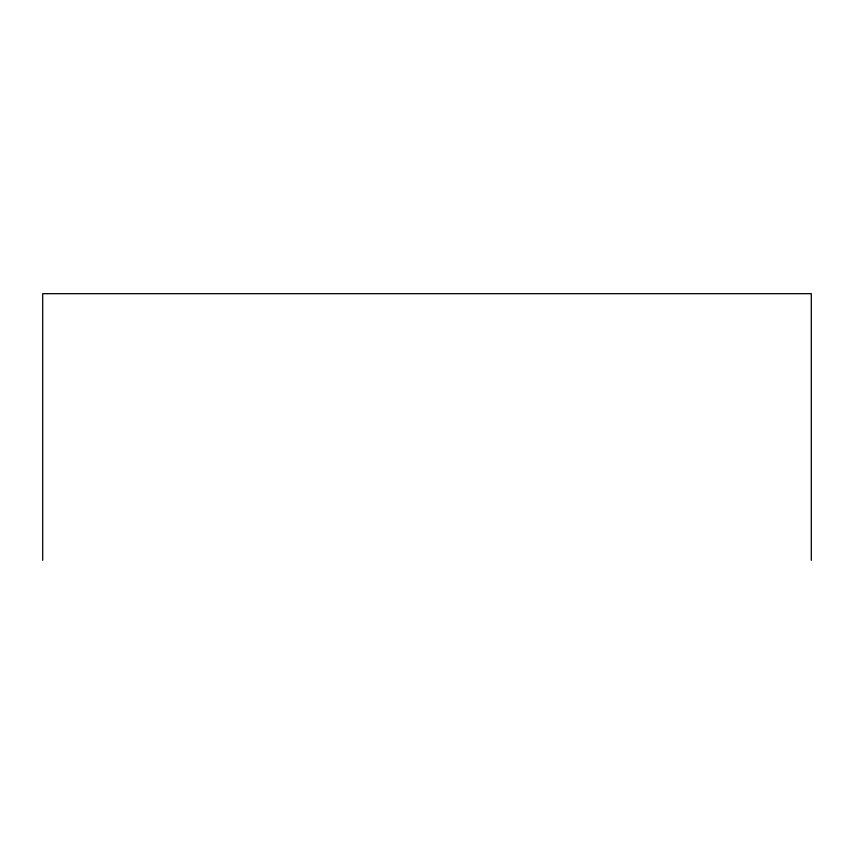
<?xml version="1.0" encoding="UTF-8"?>
<svg xmlns="http://www.w3.org/2000/svg" width="854" height="854" viewBox="0 0 854 854"><rect width="100%" height="100%" fill="white"/><g stroke="black" fill="none" stroke-linecap="round" stroke-linejoin="round"><path stroke-width="1.28" d="M811.3 560.32L811.3 293.68L42.7 293.68L42.7 560.32"/></g></svg>
